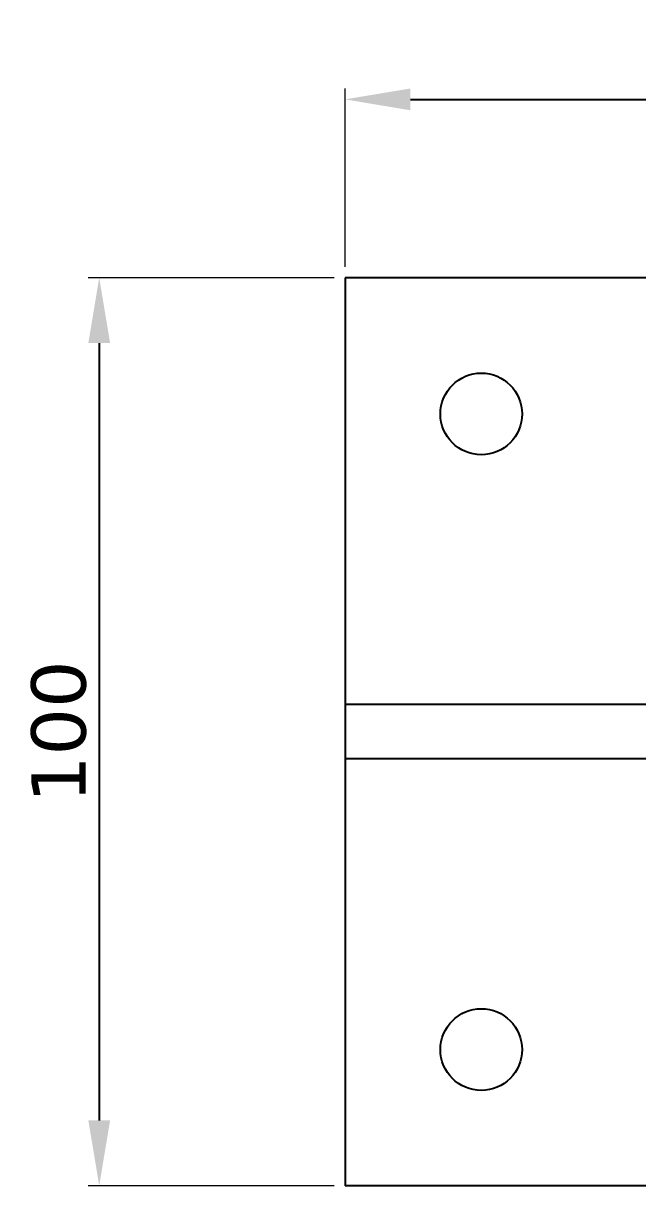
# Model space of a CAD drawing. Header units: millimetres. Extents: x 111849 to 113968, y -11137 to -9484.
# Drawn here: x 112687.5 to 112755.3, y -10968.6 to -10840.6 of the extents above; entities that cross this region are included whole.
import ezdxf

# ---------------------------------------------------------------- set-up
doc = ezdxf.new("R2010")
doc.units = ezdxf.units.MM
for name, color, linetype in [('_RB_dimension', 142, 'Continuous'), ('_RB_product', 7, 'Continuous'), ('_RB_text', 7, 'Continuous')]:
    doc.layers.add(name, color=color, linetype=linetype)
doc.styles.add('rothoblaas', font='verdana.ttf', dxfattribs={"height": 6})
doc.dimstyles.new('rothoblaas', dxfattribs={"dimscale": 1.2, "dimtxt": 6.5, "dimasz": 6, "dimexe": 1, "dimexo": 1, "dimgap": 1.1, "dimtad": 1, "dimdsep": 46, "dimtxsty": 'rothoblaas', "dimcen": 0, "dimclrd": 256, "dimclre": 256, "dimclrt": 256, "dimazin": 2, "dimtp": 0.1, "dimtm": 0.1, "dimtfac": 0.71, "dimtmove": 0, "dimatfit": 3, "dimfxl": 1, "dimlwd": -1, "dimlwe": 18, "dimarcsym": 0})

# ---------------------------------------------------------------- blocks, each defined once
blk = doc.blocks.new('*D384')
at = {"layer": '_RB_dimension', "lineweight": 18}
for p, q in [((112721.82, -10868.65), (112694.71, -10868.65)), ((112721.82, -10968.65), (112694.71, -10968.65))]:
    blk.add_line(p, q, dxfattribs=at)
at = {"layer": '_RB_dimension'}
blk.add_line((112695.91, -10875.85), (112695.91, -10961.45), dxfattribs=at)
for points in [[(112694.71, -10875.85), (112697.11, -10875.85), (112695.91, -10868.65)], [(112694.71, -10961.45), (112697.11, -10961.45), (112695.91, -10968.65)]]:
    blk.add_solid(points, dxfattribs=at)
at = {"layer": 'Defpoints', "color": 0, "transparency": 16777216}
for p in [(112723.02, -10868.65), (112695.91, -10968.65), (112723.02, -10968.65)]:
    blk.add_point(p, dxfattribs=at)
at = {"layer": '_RB_dimension', "insert": (112691.47, -10918.65), "char_height": 6, "attachment_point": 5, "rotation": 90, "style": 'rothoblaas'}
blk.add_mtext('100', dxfattribs=at)
blk = doc.blocks.new('*D385')
at = {"layer": '_RB_dimension', "lineweight": 18}
for p, q in [((112723.02, -10867.45), (112723.02, -10847.81)), ((112823.02, -10867.45), (112823.02, -10847.81))]:
    blk.add_line(p, q, dxfattribs=at)
at = {"layer": '_RB_dimension'}
blk.add_line((112730.22, -10849.01), (112815.82, -10849.01), dxfattribs=at)
for points in [[(112730.22, -10847.81), (112730.22, -10850.21), (112723.02, -10849.01)], [(112815.82, -10847.81), (112815.82, -10850.21), (112823.02, -10849.01)]]:
    blk.add_solid(points, dxfattribs=at)
at = {"layer": 'Defpoints', "color": 0, "transparency": 16777216}
for p in [(112823.02, -10849.01), (112723.02, -10868.65), (112823.02, -10868.65)]:
    blk.add_point(p, dxfattribs=at)
at = {"layer": '_RB_dimension', "insert": (112773.02, -10844.56), "char_height": 6, "attachment_point": 5, "style": 'rothoblaas'}
blk.add_mtext('100', dxfattribs=at)
blk = doc.blocks.new('F70100L_top')
at = {"layer": '_RB_product'}
for p, q in [((112823.02, -10868.65), (112723.02, -10868.65)), ((112723.02, -10868.65), (112723.02, -10968.65)), ((112823.02, -10868.65), (112823.02, -10918.65)), ((112823.02, -10915.65), (112723.02, -10915.65)), ((112723.02, -10915.65), (112723.02, -10921.65)), ((112823.02, -10915.65), (112823.02, -10921.65)), ((112823.02, -10918.65), (112823.02, -10968.65)), ((112823.02, -10921.65), (112723.02, -10921.65)), ((112823.02, -10968.65), (112723.02, -10968.65))]:
    blk.add_line(p, q, dxfattribs=at)
for centre in [(112738.02, -10883.65), (112808.02, -10883.65), (112738.02, -10953.65), (112808.02, -10953.65)]:
    blk.add_circle(centre, 4.5, dxfattribs=at)

msp = doc.modelspace()

# ---------------------------------------------------------------- block references
at = {"layer": '_RB_text'}
msp.add_blockref('F70100L_top', (0, 0), dxfattribs=at)

# ---------------------------------------------------------------- dimensions: what is measured, and where the dimension line sits
at = {"layer": '_RB_dimension'}
dim = msp.add_linear_dim(base=(112823.017, -10849.006), p1=(112723.017, -10868.646), p2=(112823.017, -10868.646), dimstyle='rothoblaas', dxfattribs=at)
dim.commit()
dim.dimension.update_dxf_attribs({"geometry": '*D385', "text_midpoint": (112773.017, -10844.563)})
dim = msp.add_linear_dim(base=(112695.914, -10968.646), p1=(112723.017, -10868.646), p2=(112723.017, -10968.646), angle=90, dimstyle='rothoblaas', dxfattribs=at)
dim.commit()
dim.dimension.update_dxf_attribs({"geometry": '*D384', "text_midpoint": (112691.471, -10918.646)})

doc.saveas('drawing.dxf')
